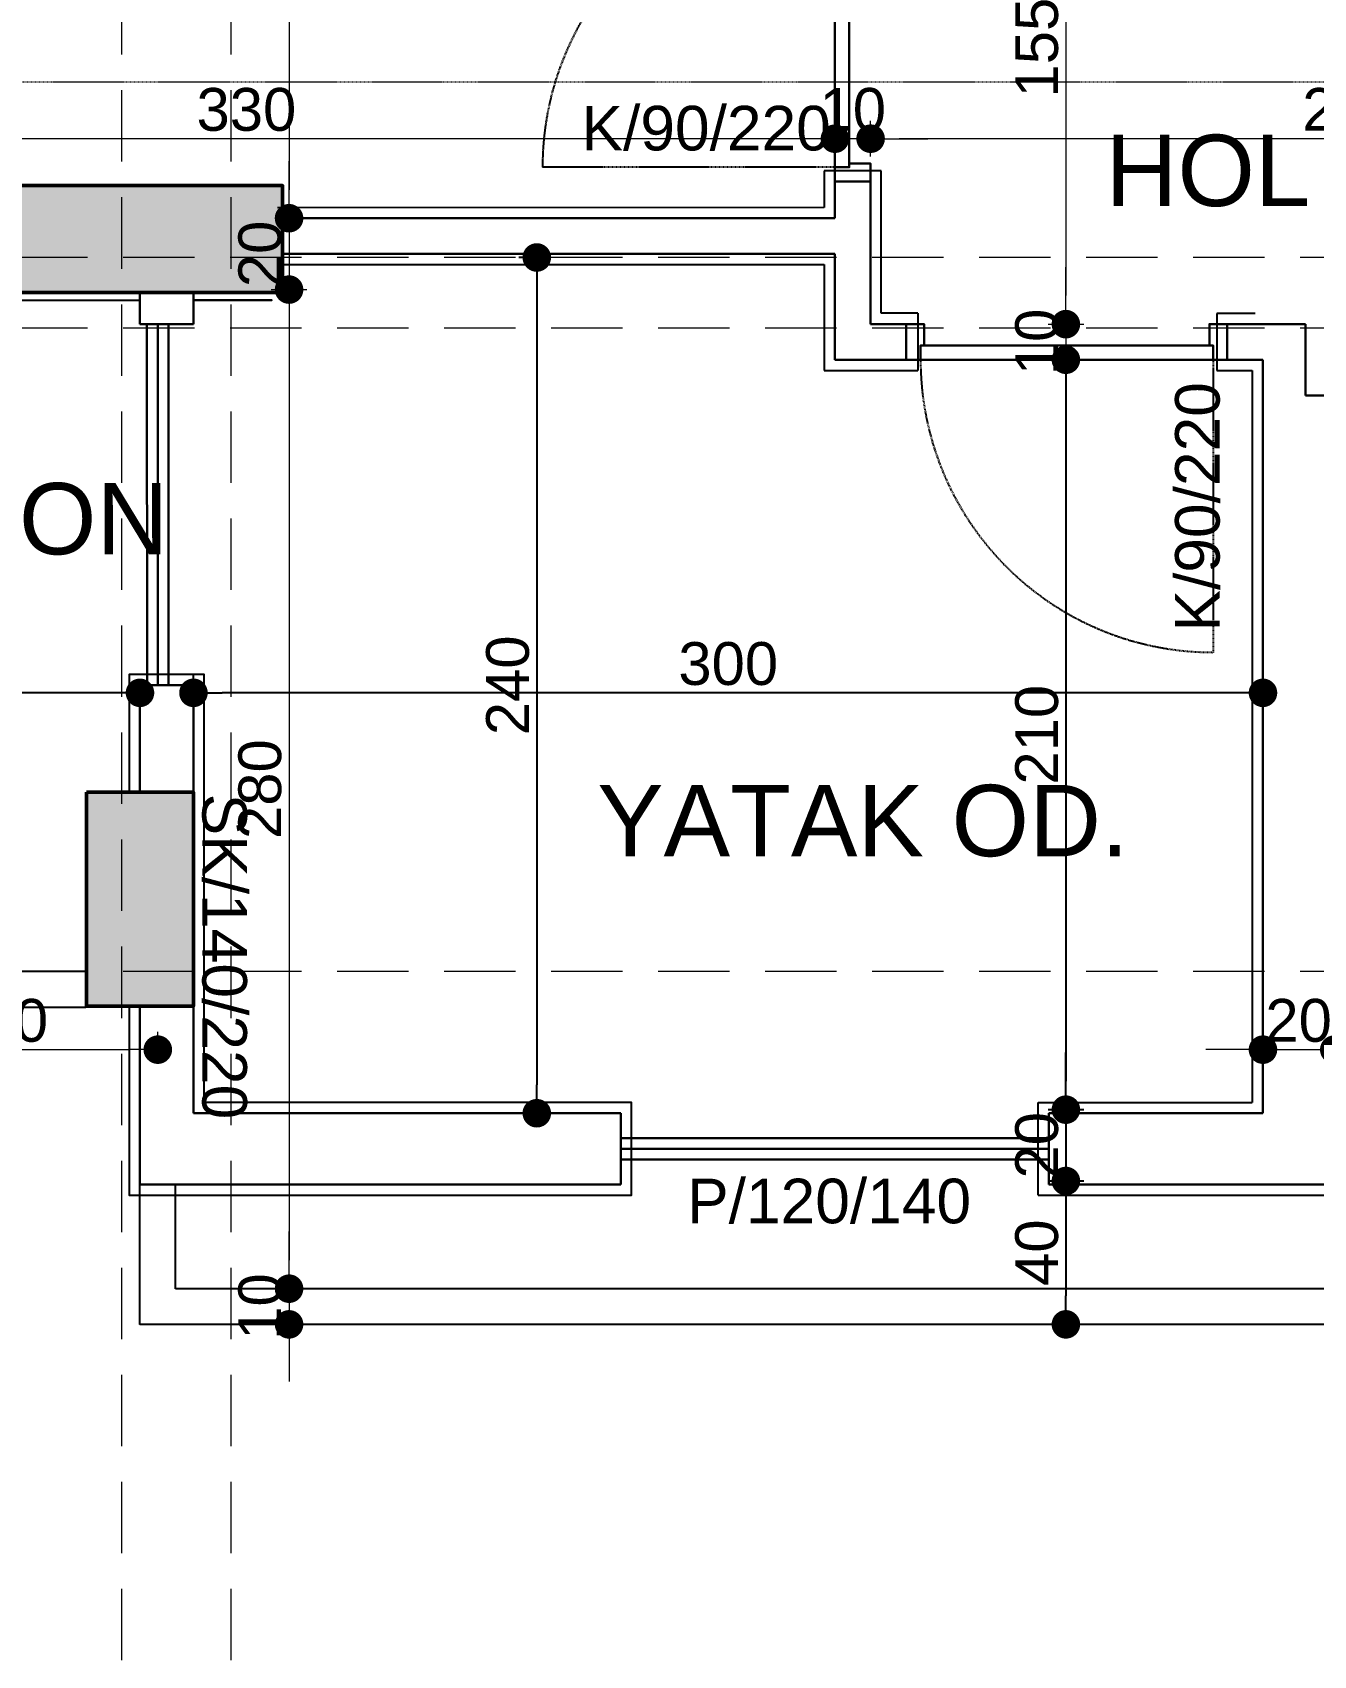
# Model space of a CAD drawing. Header units: millimetres. Extents: x 38129 to 72024, y -56282 to 16512.
# Drawn here: x 54087.6 to 54446.8, y -45142.4 to -44687.5 of the extents above; entities that cross this region are included whole.
import ezdxf

# ---------------------------------------------------------------- set-up
doc = ezdxf.new("R2010")
doc.units = ezdxf.units.MM
doc.linetypes.add('HIDDEN', pattern=[0.375, 0.25, -0.125])
for name, color, linetype, lineweight in [('AKS', 55, 'HIDDEN', 0), ('COLUMN4', 3, 'Continuous', 50), ('DIŞÖLÇÜ', 37, 'Continuous', 0), ('DUVAR', 255, 'Continuous', 30), ('KAPI', 4, 'Continuous', 30), ('mahal', 7, 'Continuous', 5), ('pencere', 195, 'Continuous', 30), ('pencere+KAPI', 1, 'Continuous', 0), ('TARAMA', 252, 'Continuous', 0), ('ölçü İÇ', 31, 'Continuous', 0)]:
    doc.layers.add(name, color=color, linetype=linetype, lineweight=lineweight)
for name, color, linetype in [('balkon', 171, 'Continuous'), ('HIDDEN', 1, 'HIDDEN'), ('sıva', 41, 'Continuous'), ('tefriş', 42, 'Continuous')]:
    doc.layers.add(name, color=color, linetype=linetype)
doc.styles.add('icdisolcu_yazi', font='arial.ttf')
doc.styles.get("Standard").update_dxf_attribs({"font": 'arial.ttf'})
doc.styles.add('style1', font='arial.ttf')
doc.dimstyles.new('İç Ölçü', dxfattribs={"dimtxt": 12, "dimasz": 8, "dimexe": 5, "dimexo": 0, "dimgap": 2, "dimtad": 1, "dimdec": 0, "dimzin": 12, "dimdsep": 46, "dimtxsty": 'icdisolcu_yazi', "dimblk": 'DOT', "dimcen": 8, "dimdle": 5, "dimclrd": 256, "dimclre": 256, "dimclrt": 7, "dimadec": 0, "dimazin": 3, "dimtfac": 1, "dimtdec": 0, "dimtix": 1, "dimtmove": 2, "dimatfit": 3, "dimldrblk": 'DOT', "dimfxl": 0, "dimtolj": 1, "dimtzin": 0, "dimlwd": -1, "dimlwe": -1, "dimarcsym": 0})

# ---------------------------------------------------------------- blocks, each defined once
blk = doc.blocks.new('*U9')
for p, q in [((4, 0), (0, 0)), ((86, 0), (90, 0))]:
    blk.add_line(p, q)
blk.add_lwpolyline([(4, 0), (86, 0), (86, -4), (4, -4)], close=True)
for points in [[(0, -10), (5, -10), (5, -4)], [(90, -10), (85, -10), (85, -4)]]:
    blk.add_lwpolyline(points)
at = {"layer": 'DUVAR'}
for p, q in [((0, 0), (0, -10)), ((90, 0), (90, -10))]:
    blk.add_line(p, q, dxfattribs=at)
at = {"layer": 'HIDDEN'}
blk.add_line((4, 0), (4, 82), dxfattribs=at)
blk.add_arc((4, 0), 82, 360, 90, dxfattribs=at)
blk = doc.blocks.new('_Dot')
at = {"color": 0, "lineweight": -2}
blk.add_line((-0.5, 0), (-1, 0), dxfattribs=at)
at = {"color": 0, "lineweight": 30, "const_width": 0.5}
blk.add_lwpolyline([(-0.25, 0, 1), (0.25, 0, 1)], format="xyb", close=True, dxfattribs=at)
blk = doc.blocks.new('*D1786')
at = {"layer": 'Defpoints', "color": 0, "lineweight": 120, "transparency": 16777216}
for p in [(54159.55, -44344.6), (54159.55, -44739.6), (54159.55, -44739.6)]:
    blk.add_point(p, dxfattribs=at)
at = {"layer": 'ölçü İÇ', "transparency": 16777216}
for p, q in [((54159.55, -44344.6), (54164.55, -44344.6)), ((54159.55, -44739.6), (54164.55, -44739.6))]:
    blk.add_line(p, q, dxfattribs=at)
at = {"layer": 'ölçü İÇ', "linetype": 'Continuous', "transparency": 16777216}
blk.add_line((54159.55, -44352.6), (54159.55, -44731.6), dxfattribs=at)
at = {"layer": 'ölçü İÇ', "transparency": 16777216, "xscale": 8, "yscale": 8, "zscale": 8}
for p, rotation in [((54159.55, -44344.6), 90), ((54159.55, -44739.6), 270)]:
    blk.add_blockref('_Dot', p, dxfattribs=dict(at, rotation=rotation))
at = {"layer": 'ölçü İÇ', "color": 7, "transparency": 16777216, "insert": (54151.42, -44542.1), "char_height": 12, "attachment_point": 5, "rotation": 90, "style": 'icdisolcu_yazi'}
blk.add_mtext('\\A1;395', dxfattribs=at)
blk = doc.blocks.new('*D1787')
at = {"layer": 'Defpoints', "color": 0, "lineweight": 120, "transparency": 16777216}
for p in [(54159.55, -44739.6), (54159.55, -44759.6), (54159.55, -44759.6)]:
    blk.add_point(p, dxfattribs=at)
at = {"layer": 'ölçü İÇ', "linetype": 'Continuous', "transparency": 16777216}
for p, q in [((54159.55, -44731.6), (54159.55, -44723.6)), ((54159.55, -44739.6), (54159.55, -44759.6)), ((54159.55, -44767.6), (54159.55, -44775.6))]:
    blk.add_line(p, q, dxfattribs=at)
at = {"layer": 'ölçü İÇ', "transparency": 16777216}
for p, q in [((54159.55, -44739.6), (54164.55, -44739.6)), ((54159.55, -44759.6), (54164.55, -44759.6))]:
    blk.add_line(p, q, dxfattribs=at)
at = {"layer": 'ölçü İÇ', "transparency": 16777216, "xscale": 8, "yscale": 8, "zscale": 8}
for p, rotation in [((54159.55, -44739.6), 270), ((54159.55, -44759.6), 90)]:
    blk.add_blockref('_Dot', p, dxfattribs=dict(at, rotation=rotation))
at = {"layer": 'ölçü İÇ', "color": 7, "transparency": 16777216, "insert": (54151.42, -44749.6), "char_height": 12, "attachment_point": 5, "rotation": 90, "style": 'icdisolcu_yazi'}
blk.add_mtext('\\A1;20', dxfattribs=at)
blk = doc.blocks.new('*D1788')
at = {"layer": 'Defpoints', "color": 0, "lineweight": 120, "transparency": 16777216}
for p in [(54117.75, -44759.6), (54159.55, -45039.6), (54159.55, -45039.6)]:
    blk.add_point(p, dxfattribs=at)
at = {"layer": 'ölçü İÇ', "transparency": 16777216}
for p, q in [((54154.55, -44759.6), (54164.55, -44759.6)), ((54159.55, -45039.6), (54164.55, -45039.6))]:
    blk.add_line(p, q, dxfattribs=at)
at = {"layer": 'ölçü İÇ', "linetype": 'Continuous', "transparency": 16777216}
blk.add_line((54159.55, -44767.6), (54159.55, -45031.6), dxfattribs=at)
at = {"layer": 'ölçü İÇ', "transparency": 16777216, "xscale": 8, "yscale": 8, "zscale": 8}
for p, rotation in [((54159.55, -44759.6), 90), ((54159.55, -45039.6), 270)]:
    blk.add_blockref('_Dot', p, dxfattribs=dict(at, rotation=rotation))
at = {"layer": 'ölçü İÇ', "color": 7, "transparency": 16777216, "insert": (54151.42, -44899.6), "char_height": 12, "attachment_point": 5, "rotation": 90, "style": 'icdisolcu_yazi'}
blk.add_mtext('\\A1;280', dxfattribs=at)
blk = doc.blocks.new('*D1789')
at = {"layer": 'Defpoints', "color": 0, "lineweight": 120, "transparency": 16777216}
for p in [(54159.55, -45039.6), (54159.55, -45049.6), (54159.55, -45049.6)]:
    blk.add_point(p, dxfattribs=at)
at = {"layer": 'ölçü İÇ', "linetype": 'Continuous', "transparency": 16777216}
for p, q in [((54159.55, -45031.6), (54159.55, -45023.6)), ((54159.55, -45039.6), (54159.55, -45049.6)), ((54159.55, -45057.6), (54159.55, -45065.6))]:
    blk.add_line(p, q, dxfattribs=at)
at = {"layer": 'ölçü İÇ', "transparency": 16777216}
for p, q in [((54159.55, -45039.6), (54164.55, -45039.6)), ((54159.55, -45049.6), (54164.55, -45049.6))]:
    blk.add_line(p, q, dxfattribs=at)
at = {"layer": 'ölçü İÇ', "transparency": 16777216, "xscale": 8, "yscale": 8, "zscale": 8}
for p, rotation in [((54159.55, -45039.6), 270), ((54159.55, -45049.6), 90)]:
    blk.add_blockref('_Dot', p, dxfattribs=dict(at, rotation=rotation))
at = {"layer": 'ölçü İÇ', "color": 7, "transparency": 16777216, "insert": (54151.42, -45044.6), "char_height": 12, "attachment_point": 5, "rotation": 90, "style": 'icdisolcu_yazi'}
blk.add_mtext('\\A1;10', dxfattribs=at)
blk = doc.blocks.new('*D1795')
at = {"layer": 'Defpoints', "color": 0, "lineweight": 120, "transparency": 16777216}
for p in [(54377.35, -44614.29), (54342.6, -44769.29), (54377.35, -44769.29)]:
    blk.add_point(p, dxfattribs=at)
at = {"layer": 'ölçü İÇ', "transparency": 16777216}
for p, q in [((54377.35, -44614.29), (54372.35, -44614.29)), ((54372.35, -44769.29), (54382.35, -44769.29))]:
    blk.add_line(p, q, dxfattribs=at)
at = {"layer": 'ölçü İÇ', "linetype": 'Continuous', "transparency": 16777216}
blk.add_line((54377.35, -44622.29), (54377.35, -44761.29), dxfattribs=at)
at = {"layer": 'ölçü İÇ', "transparency": 16777216, "xscale": 8, "yscale": 8, "zscale": 8}
for p, rotation in [((54377.35, -44614.29), 90), ((54377.35, -44769.29), 270)]:
    blk.add_blockref('_Dot', p, dxfattribs=dict(at, rotation=rotation))
at = {"layer": 'ölçü İÇ', "color": 7, "transparency": 16777216, "insert": (54369.22, -44691.79), "char_height": 12, "attachment_point": 5, "rotation": 90, "style": 'icdisolcu_yazi'}
blk.add_mtext('\\A1;155', dxfattribs=at)
blk = doc.blocks.new('*D1796')
at = {"layer": 'Defpoints', "color": 0, "lineweight": 120, "transparency": 16777216}
for p in [(54342.6, -44769.29), (54342.6, -44779.26), (54377.35, -44779.26)]:
    blk.add_point(p, dxfattribs=at)
at = {"layer": 'ölçü İÇ', "linetype": 'Continuous', "transparency": 16777216}
for p, q in [((54377.35, -44761.29), (54377.35, -44753.29)), ((54377.35, -44769.29), (54377.35, -44779.26)), ((54377.35, -44787.26), (54377.35, -44795.26))]:
    blk.add_line(p, q, dxfattribs=at)
at = {"layer": 'ölçü İÇ', "transparency": 16777216}
for p, q in [((54372.35, -44769.29), (54382.35, -44769.29)), ((54372.35, -44779.26), (54382.35, -44779.26))]:
    blk.add_line(p, q, dxfattribs=at)
at = {"layer": 'ölçü İÇ', "transparency": 16777216, "xscale": 8, "yscale": 8, "zscale": 8}
for p, rotation in [((54377.35, -44769.29), 270), ((54377.35, -44779.26), 90)]:
    blk.add_blockref('_Dot', p, dxfattribs=dict(at, rotation=rotation))
at = {"layer": 'ölçü İÇ', "color": 7, "transparency": 16777216, "insert": (54369.22, -44774.27), "char_height": 12, "attachment_point": 5, "rotation": 90, "style": 'icdisolcu_yazi'}
blk.add_mtext('\\A1;10', dxfattribs=at)
blk = doc.blocks.new('*D1811')
at = {"layer": 'Defpoints', "color": 0, "lineweight": 120, "transparency": 16777216}
for p in [(54042.61, -44972.61), (54122.75, -44972.61), (54122.75, -44972.61)]:
    blk.add_point(p, dxfattribs=at)
at = {"layer": 'ölçü İÇ', "transparency": 16777216}
for p, q in [((54042.61, -44972.61), (54042.61, -44967.61)), ((54122.75, -44972.61), (54122.75, -44967.61))]:
    blk.add_line(p, q, dxfattribs=at)
at = {"layer": 'ölçü İÇ', "linetype": 'Continuous', "transparency": 16777216}
blk.add_line((54050.61, -44972.61), (54114.75, -44972.61), dxfattribs=at)
at = {"layer": 'ölçü İÇ', "transparency": 16777216, "xscale": 8, "yscale": 8, "zscale": 8, "rotation": 180}
blk.add_blockref('_Dot', (54042.61, -44972.61), dxfattribs=at)
at = {"layer": 'ölçü İÇ', "transparency": 16777216, "xscale": 8, "yscale": 8, "zscale": 8}
blk.add_blockref('_Dot', (54122.75, -44972.61), dxfattribs=at)
at = {"layer": 'ölçü İÇ', "color": 7, "transparency": 16777216, "insert": (54082.68, -44964.48), "char_height": 12, "attachment_point": 5, "style": 'icdisolcu_yazi'}
blk.add_mtext('\\A1;80', dxfattribs=at)
blk = doc.blocks.new('*D1812')
at = {"layer": 'Defpoints', "color": 0, "lineweight": 120, "transparency": 16777216}
for p in [(54452.6, -44955.2), (54432.6, -44972.61), (54452.6, -44972.61)]:
    blk.add_point(p, dxfattribs=at)
at = {"layer": 'ölçü İÇ', "transparency": 16777216}
for p, q in [((54432.6, -44972.61), (54432.6, -44967.61)), ((54452.6, -44967.61), (54452.6, -44977.61))]:
    blk.add_line(p, q, dxfattribs=at)
at = {"layer": 'ölçü İÇ', "linetype": 'Continuous', "transparency": 16777216}
for p, q in [((54424.6, -44972.61), (54416.6, -44972.61)), ((54432.6, -44972.61), (54452.6, -44972.61)), ((54460.6, -44972.61), (54468.6, -44972.61))]:
    blk.add_line(p, q, dxfattribs=at)
at = {"layer": 'ölçü İÇ', "transparency": 16777216, "xscale": 8, "yscale": 8, "zscale": 8}
blk.add_blockref('_Dot', (54432.6, -44972.61), dxfattribs=at)
at = {"layer": 'ölçü İÇ', "transparency": 16777216, "xscale": 8, "yscale": 8, "zscale": 8, "rotation": 180}
blk.add_blockref('_Dot', (54452.6, -44972.61), dxfattribs=at)
at = {"layer": 'ölçü İÇ', "color": 7, "transparency": 16777216, "insert": (54442.6, -44964.48), "char_height": 12, "attachment_point": 5, "style": 'icdisolcu_yazi'}
blk.add_mtext('\\A1;20', dxfattribs=at)
blk = doc.blocks.new('*D1819')
at = {"layer": 'Defpoints', "color": 0, "lineweight": 120, "transparency": 16777216}
for p in [(54592.6, -44688.65), (54322.6, -44717.31), (54322.6, -44729.29)]:
    blk.add_point(p, dxfattribs=at)
at = {"layer": 'ölçü İÇ', "transparency": 16777216}
for p, q in [((54322.6, -44722.31), (54322.6, -44712.31)), ((54592.6, -44712.31), (54592.6, -44722.31))]:
    blk.add_line(p, q, dxfattribs=at)
at = {"layer": 'ölçü İÇ', "linetype": 'Continuous', "transparency": 16777216}
blk.add_line((54584.6, -44717.31), (54330.6, -44717.31), dxfattribs=at)
at = {"layer": 'ölçü İÇ', "transparency": 16777216, "xscale": 8, "yscale": 8, "zscale": 8, "rotation": 180}
blk.add_blockref('_Dot', (54322.6, -44717.31), dxfattribs=at)
at = {"layer": 'ölçü İÇ', "transparency": 16777216, "xscale": 8, "yscale": 8, "zscale": 8}
blk.add_blockref('_Dot', (54592.6, -44717.31), dxfattribs=at)
at = {"layer": 'ölçü İÇ', "color": 7, "transparency": 16777216, "insert": (54457.6, -44709.18), "char_height": 12, "attachment_point": 5, "style": 'icdisolcu_yazi'}
blk.add_mtext('\\A1;270', dxfattribs=at)
blk = doc.blocks.new('*D1820')
at = {"layer": 'Defpoints', "color": 0, "lineweight": 120, "transparency": 16777216}
for p in [(54312.6, -44717.31), (54312.6, -44729.29), (54322.6, -44729.29)]:
    blk.add_point(p, dxfattribs=at)
at = {"layer": 'ölçü İÇ', "transparency": 16777216}
for p, q in [((54312.6, -44722.31), (54312.6, -44712.31)), ((54322.6, -44722.31), (54322.6, -44712.31))]:
    blk.add_line(p, q, dxfattribs=at)
at = {"layer": 'ölçü İÇ', "linetype": 'Continuous', "transparency": 16777216}
for p, q in [((54304.6, -44717.31), (54296.6, -44717.31)), ((54322.6, -44717.31), (54312.6, -44717.31)), ((54330.6, -44717.31), (54338.6, -44717.31))]:
    blk.add_line(p, q, dxfattribs=at)
at = {"layer": 'ölçü İÇ', "transparency": 16777216, "xscale": 8, "yscale": 8, "zscale": 8}
blk.add_blockref('_Dot', (54312.6, -44717.31), dxfattribs=at)
at = {"layer": 'ölçü İÇ', "transparency": 16777216, "xscale": 8, "yscale": 8, "zscale": 8, "rotation": 180}
blk.add_blockref('_Dot', (54322.6, -44717.31), dxfattribs=at)
at = {"layer": 'ölçü İÇ', "color": 7, "transparency": 16777216, "insert": (54317.6, -44709.18), "char_height": 12, "attachment_point": 5, "style": 'icdisolcu_yazi'}
blk.add_mtext('\\A1;10', dxfattribs=at)
blk = doc.blocks.new('*D1821')
at = {"layer": 'Defpoints', "color": 0, "lineweight": 120, "transparency": 16777216}
for p in [(53982.59, -44717.31), (53982.59, -44719.28), (54312.6, -44729.29)]:
    blk.add_point(p, dxfattribs=at)
at = {"layer": 'ölçü İÇ', "transparency": 16777216}
for p, q in [((53982.59, -44719.28), (53982.59, -44712.31)), ((54312.6, -44722.31), (54312.6, -44712.31))]:
    blk.add_line(p, q, dxfattribs=at)
at = {"layer": 'ölçü İÇ', "linetype": 'Continuous', "transparency": 16777216}
blk.add_line((54304.6, -44717.31), (53990.59, -44717.31), dxfattribs=at)
at = {"layer": 'ölçü İÇ', "transparency": 16777216, "xscale": 8, "yscale": 8, "zscale": 8, "rotation": 180}
blk.add_blockref('_Dot', (53982.59, -44717.31), dxfattribs=at)
at = {"layer": 'ölçü İÇ', "transparency": 16777216, "xscale": 8, "yscale": 8, "zscale": 8}
blk.add_blockref('_Dot', (54312.6, -44717.31), dxfattribs=at)
at = {"layer": 'ölçü İÇ', "color": 7, "transparency": 16777216, "insert": (54147.59, -44709.18), "char_height": 12, "attachment_point": 5, "style": 'icdisolcu_yazi'}
blk.add_mtext('\\A1;330', dxfattribs=at)
blk = doc.blocks.new('wertertw')
at = {"layer": 'TARAMA', "lineweight": -3}
h = blk.add_hatch(dxfattribs=at)
h.set_pattern_fill('ANSI33', color=256, scale=2.5, style=0)
h.set_pattern_definition([(45, (-86643.698, -32547.66), (-11.2253202, 11.2253202), []), (45, (-86632.472, -32547.66), (-11.2253202, 11.2253202), [7.9375, -3.96875])])
h.paths.add_polyline_path([(-616.25, 351.94), (-616.25, -88.06), (-306.25, -88.06), (-306.25, -68.06), (-596.25, -68.06), (-596.25, 331.94), (-306.25, 331.94), (-306.25, 351.94)])
h.paths.add_polyline_path([(38.75, -338.06), (78.75, -338.06), (78.75, -378.06), (38.75, -378.06)])
h.paths.add_polyline_path([(-471.25, -318.06), (-441.25, -318.06), (-441.25, -378.06), (-471.25, -378.06)])
h.paths.add_polyline_path([(-961.25, -318.06), (-931.25, -318.06), (-931.25, -378.06), (-961.25, -378.06)])
h.paths.add_polyline_path([(343.75, -163.06), (413.75, -163.06), (413.75, -198.06), (343.75, -198.06)])
h.paths.add_polyline_path([(8.75, -163.06), (78.75, -163.06), (78.75, -198.06), (8.75, -198.06)])
h.paths.add_polyline_path([(-1036.25, -148.06), (-906.25, -148.06), (-906.25, -178.06), (-1036.25, -178.06)])
h.paths.add_polyline_path([(-976.25, 256.94), (-916.25, 256.94), (-916.25, 226.94), (-976.25, 226.94)])
h.paths.add_polyline_path([(343.75, 459.44), (413.75, 459.44), (413.75, 424.44), (343.75, 424.44)])
h.paths.add_polyline_path([(8.75, 459.44), (78.75, 459.44), (78.75, 424.44), (8.75, 424.44)])
h.paths.add_polyline_path([(-616.25, 531.94), (-306.25, 531.94), (-306.25, 511.94), (-616.25, 511.94)])
h.paths.add_polyline_path([(-976.25, 656.94), (-916.25, 656.94), (-916.25, 626.94), (-976.25, 626.94)])
h.paths.add_polyline_path([(-616.25, 971.94), (-306.25, 971.94), (-306.25, 951.94), (-616.25, 951.94)])
h.paths.add_polyline_path([(343.75, 1081.94), (413.75, 1081.94), (413.75, 1046.94), (343.75, 1046.94)])
h.paths.add_polyline_path([(8.75, 1081.94), (78.75, 1081.94), (78.75, 1046.94), (8.75, 1046.94)])
h.paths.add_polyline_path([(-1036.25, 1061.94), (-906.25, 1061.94), (-906.25, 1031.94), (-1036.25, 1031.94)])
h.paths.add_polyline_path([(-931.25, 1286.94), (-901.25, 1286.94), (-901.25, 1226.94), (-931.25, 1226.94)])
h.paths.add_polyline_path([(68.75, 1332.04), (108.75, 1332.04), (108.75, 1292.04), (68.75, 1292.04)])
h.paths.add_polyline_path([(-511.25, 1332.04), (-481.25, 1332.04), (-481.25, 1252.04), (-511.25, 1252.04)])
at = {"layer": 'COLUMN4', "color": 3}
for points in [[(-1036.25, -148.06), (-906.25, -148.06), (-906.25, -178.06), (-1036.25, -178.06)], [(-961.25, -318.06), (-931.25, -318.06), (-931.25, -378.06), (-961.25, -378.06)]]:
    blk.add_lwpolyline(points, close=True, dxfattribs=at)
blk = doc.blocks.new('*U88')
for p, q in [((4, 0), (0, 0)), ((86, 0), (90, 0))]:
    blk.add_line(p, q)
blk.add_lwpolyline([(4, 0), (86, 0), (86, -4), (4, -4)], close=True)
for points in [[(0, -9.98), (5, -9.98), (5, -4)], [(90, -9.98), (85, -9.98), (85, -4)]]:
    blk.add_lwpolyline(points)
at = {"layer": 'DUVAR'}
for p, q in [((0, 0), (0, -9.98)), ((90, 0), (90, -9.98))]:
    blk.add_line(p, q, dxfattribs=at)
at = {"layer": 'HIDDEN'}
blk.add_line((4, 0), (4, 82), dxfattribs=at)
blk.add_arc((4, 0), 82, 360, 90, dxfattribs=at)
blk = doc.blocks.new('*D2255')
at = {"layer": 'Defpoints', "color": 0, "lineweight": 120, "transparency": 16777216}
for p in [(54132.75, -44872.61), (54432.6, -44972.61), (54132.75, -44990.43)]:
    blk.add_point(p, dxfattribs=at)
at = {"layer": 'tefriş', "transparency": 16777216}
for p, q in [((54132.75, -44877.61), (54132.75, -44867.61)), ((54432.6, -44877.61), (54432.6, -44867.61))]:
    blk.add_line(p, q, dxfattribs=at)
at = {"layer": 'tefriş', "linetype": 'Continuous', "transparency": 16777216}
blk.add_line((54424.6, -44872.61), (54140.75, -44872.61), dxfattribs=at)
at = {"layer": 'tefriş', "transparency": 16777216, "xscale": 8, "yscale": 8, "zscale": 8, "rotation": 180}
blk.add_blockref('_Dot', (54132.75, -44872.61), dxfattribs=at)
at = {"layer": 'tefriş', "transparency": 16777216, "xscale": 8, "yscale": 8, "zscale": 8}
blk.add_blockref('_Dot', (54432.6, -44872.61), dxfattribs=at)
at = {"layer": 'tefriş', "color": 7, "transparency": 16777216, "insert": (54282.68, -44864.48), "char_height": 12, "attachment_point": 5, "style": 'icdisolcu_yazi'}
blk.add_mtext('\\A1;300', dxfattribs=at)
blk = doc.blocks.new('*D2256')
at = {"layer": 'Defpoints', "color": 0, "lineweight": 120, "transparency": 16777216}
for p in [(54032.61, -44872.61), (54117.75, -44870.43), (54032.61, -44977.65)]:
    blk.add_point(p, dxfattribs=at)
at = {"layer": 'tefriş', "transparency": 16777216}
for p, q in [((54032.61, -44877.61), (54032.61, -44867.61)), ((54117.75, -44870.43), (54117.75, -44877.61))]:
    blk.add_line(p, q, dxfattribs=at)
at = {"layer": 'tefriş', "linetype": 'Continuous', "transparency": 16777216}
blk.add_line((54109.75, -44872.61), (54040.61, -44872.61), dxfattribs=at)
at = {"layer": 'tefriş', "transparency": 16777216, "xscale": 8, "yscale": 8, "zscale": 8, "rotation": 180}
blk.add_blockref('_Dot', (54032.61, -44872.61), dxfattribs=at)
at = {"layer": 'tefriş', "transparency": 16777216, "xscale": 8, "yscale": 8, "zscale": 8}
blk.add_blockref('_Dot', (54117.75, -44872.61), dxfattribs=at)
at = {"layer": 'tefriş', "color": 7, "transparency": 16777216, "insert": (54075.18, -44864.48), "char_height": 12, "attachment_point": 5, "style": 'icdisolcu_yazi'}
blk.add_mtext('\\A1;85', dxfattribs=at)
blk = doc.blocks.new('*D2257')
at = {"layer": 'Defpoints', "color": 0, "lineweight": 120, "transparency": 16777216}
for p in [(54342.6, -44779.26), (54377.35, -44989.43), (54402.6, -44989.43)]:
    blk.add_point(p, dxfattribs=at)
at = {"layer": 'tefriş', "transparency": 16777216}
for p, q in [((54372.35, -44779.26), (54382.35, -44779.26)), ((54382.35, -44989.43), (54372.35, -44989.43))]:
    blk.add_line(p, q, dxfattribs=at)
at = {"layer": 'tefriş', "linetype": 'Continuous', "transparency": 16777216}
blk.add_line((54377.35, -44787.26), (54377.35, -44981.43), dxfattribs=at)
at = {"layer": 'tefriş', "transparency": 16777216, "xscale": 8, "yscale": 8, "zscale": 8}
for p, rotation in [((54377.35, -44779.26), 90), ((54377.35, -44989.43), 270)]:
    blk.add_blockref('_Dot', p, dxfattribs=dict(at, rotation=rotation))
at = {"layer": 'tefriş', "color": 7, "transparency": 16777216, "insert": (54369.22, -44884.35), "char_height": 12, "attachment_point": 5, "rotation": 90, "style": 'icdisolcu_yazi'}
blk.add_mtext('\\A1;210', dxfattribs=at)
blk = doc.blocks.new('*D2258')
at = {"layer": 'Defpoints', "color": 0, "lineweight": 120, "transparency": 16777216}
for p in [(54402.6, -44989.43), (54377.35, -45009.42), (54400.62, -45009.42)]:
    blk.add_point(p, dxfattribs=at)
at = {"layer": 'tefriş', "linetype": 'Continuous', "transparency": 16777216}
for p, q in [((54377.35, -44981.43), (54377.35, -44973.43)), ((54377.35, -44989.43), (54377.35, -45009.42)), ((54377.35, -45017.42), (54377.35, -45025.42))]:
    blk.add_line(p, q, dxfattribs=at)
at = {"layer": 'tefriş', "transparency": 16777216}
for p, q in [((54382.35, -44989.43), (54372.35, -44989.43)), ((54382.35, -45009.42), (54372.35, -45009.42))]:
    blk.add_line(p, q, dxfattribs=at)
at = {"layer": 'tefriş', "transparency": 16777216, "xscale": 8, "yscale": 8, "zscale": 8}
for p, rotation in [((54377.35, -44989.43), 270), ((54377.35, -45009.42), 90)]:
    blk.add_blockref('_Dot', p, dxfattribs=dict(at, rotation=rotation))
at = {"layer": 'tefriş', "color": 7, "transparency": 16777216, "insert": (54369.22, -44999.42), "char_height": 12, "attachment_point": 5, "rotation": 90, "style": 'icdisolcu_yazi'}
blk.add_mtext('\\A1;20', dxfattribs=at)
blk = doc.blocks.new('*D2259')
at = {"layer": 'Defpoints', "color": 0, "lineweight": 120, "transparency": 16777216}
for p in [(54400.62, -45009.42), (54377.35, -45049.6), (54391.99, -45049.6)]:
    blk.add_point(p, dxfattribs=at)
at = {"layer": 'tefriş', "transparency": 16777216}
for p, q in [((54382.35, -45009.42), (54372.35, -45009.42)), ((54382.35, -45049.6), (54372.35, -45049.6))]:
    blk.add_line(p, q, dxfattribs=at)
at = {"layer": 'tefriş', "linetype": 'Continuous', "transparency": 16777216}
blk.add_line((54377.35, -45017.42), (54377.35, -45041.6), dxfattribs=at)
at = {"layer": 'tefriş', "transparency": 16777216, "xscale": 8, "yscale": 8, "zscale": 8}
for p, rotation in [((54377.35, -45009.42), 90), ((54377.35, -45049.6), 270)]:
    blk.add_blockref('_Dot', p, dxfattribs=dict(at, rotation=rotation))
at = {"layer": 'tefriş', "color": 7, "transparency": 16777216, "insert": (54369.22, -45029.51), "char_height": 12, "attachment_point": 5, "rotation": 90, "style": 'icdisolcu_yazi'}
blk.add_mtext('\\A1;40', dxfattribs=at)
blk = doc.blocks.new('*D2260')
at = {"layer": 'Defpoints', "color": 0, "transparency": 16777216}
for p in [(54231.61, -44750.6), (54229.01, -44990.43), (54231.61, -44990.43)]:
    blk.add_point(p, dxfattribs=at)
at = {"layer": 'tefriş', "transparency": 16777216}
for p, q in [((54231.61, -44750.6), (54224.01, -44750.6)), ((54231.61, -44990.43), (54224.01, -44990.43))]:
    blk.add_line(p, q, dxfattribs=at)
at = {"layer": 'tefriş', "linetype": 'Continuous', "transparency": 16777216}
blk.add_line((54229.01, -44758.6), (54229.01, -44982.43), dxfattribs=at)
at = {"layer": 'tefriş', "transparency": 16777216, "xscale": 8, "yscale": 8, "zscale": 8}
for p, rotation in [((54229.01, -44750.6), 90), ((54229.01, -44990.43), 270)]:
    blk.add_blockref('_Dot', p, dxfattribs=dict(at, rotation=rotation))
at = {"layer": 'tefriş', "color": 7, "transparency": 16777216, "insert": (54220.88, -44870.51), "char_height": 12, "attachment_point": 5, "rotation": 90, "style": 'icdisolcu_yazi'}
blk.add_mtext('\\A1;240', dxfattribs=at)

msp = doc.modelspace()

# ---------------------------------------------------------------- linework, layer by layer
at = {"layer": 'AKS', "ltscale": 80}
for p, q in [((54112.61, -42903.74), (54112.61, -45280.38)), ((54143.21, -42903.74), (54143.21, -45280.38)), ((55963.05, -44750.6), (53747.73, -44750.6)), ((55963.05, -44770.44), (53747.73, -44770.44)), ((55963.05, -44950.75), (53747.73, -44950.75))]:
    msp.add_line(p, q, dxfattribs=at)
at = {"layer": 'balkon'}
for p, q in [((54102.61, -44950.75), (54042.61, -44950.75)), ((54102.61, -44960.75), (54032.61, -44960.75)), ((54117.75, -45049.6), (54117.75, -45010.42)), ((54127.75, -45039.6), (54127.75, -45010.42)), ((54597.39, -45039.6), (54127.75, -45039.6)), ((54587.39, -45049.6), (54117.75, -45049.6))]:
    msp.add_line(p, q, dxfattribs=at)
at = {"layer": 'DUVAR'}
for p, q in [((54312.6, -44729.29), (54322.6, -44729.29)), ((54312.6, -44739.6), (54312.6, -44729.29)), ((54322.6, -44768.29), (54322.6, -44729.29)), ((54322.6, -44729.29), (54322.6, -44769.29)), ((54157.75, -44739.6), (54312.6, -44739.6)), ((54157.75, -44749.6), (54312.6, -44749.6)), ((54312.6, -44779.26), (54312.6, -44749.6)), ((54157.75, -44759.6), (54157.75, -44759.6)), ((54117.75, -44769.3), (54117.75, -44760.43)), ((54132.75, -44769.3), (54132.75, -44760.43)), ((54132.72, -44769.3), (54117.72, -44769.3)), ((54322.6, -44769.29), (54335.82, -44769.29)), ((54419.71, -44769.29), (54430.42, -44769.29)), ((54444.52, -44769.29), (54430.42, -44769.29)), ((54444.52, -44789.29), (54444.52, -44769.29)), ((54312.6, -44779.26), (54335.82, -44779.26)), ((54419.71, -44779.26), (54432.6, -44779.26)), ((54429.6, -44782.26), (54429.6, -44782.26)), ((54429.6, -44782.26), (54429.6, -44782.26)), ((54432.6, -44779.26), (54432.6, -44990.43)), ((54444.52, -44789.29), (54512.6, -44789.29)), ((54117.75, -44900.43), (54117.75, -44870.43)), ((54132.75, -44870.43), (54117.75, -44870.43)), ((54132.75, -44990.43), (54132.75, -44870.43)), ((54117.75, -45010.42), (54117.75, -44960.43)), ((54252.6, -44990.43), (54132.75, -44990.43)), ((54252.6, -45010.42), (54252.6, -44990.43)), ((54372.6, -44990.43), (54432.6, -44990.43)), ((54372.6, -45010.42), (54372.6, -44990.43)), ((54252.6, -45010.42), (54117.75, -45010.42)), ((54372.6, -45010.42), (54437.61, -45010.42)), ((54437.61, -45010.42), (54527.61, -45010.42)), ((54437.61, -45010.42), (54437.61, -45010.42))]:
    msp.add_line(p, q, dxfattribs=at)
at = {"layer": 'pencere'}
for p, q in [((54119.75, -44870.43), (54119.72, -44769.3)), ((54122.75, -44870.43), (54122.72, -44769.3)), ((54125.75, -44870.43), (54125.72, -44769.3)), ((54372.6, -44997.42), (54252.6, -44997.42)), ((54372.6, -45000.42), (54252.6, -45000.42)), ((54372.6, -45003.42), (54252.6, -45003.42))]:
    msp.add_line(p, q, dxfattribs=at)
at = {"layer": 'pencere+KAPI', "linetype": 'HIDDEN'}
msp.add_line((55761.46, -44701.51), (53783.03, -44701.51), dxfattribs=at)
at = {"layer": 'sıva'}
for p, q in [((54325.6, -44726.29), (54309.6, -44726.29)), ((54309.6, -44726.29), (54309.6, -44736.6)), ((54325.6, -44766.23), (54325.6, -44726.29)), ((54309.6, -44752.6), (54309.6, -44782.26)), ((54335.82, -44766.24), (54325.6, -44766.23)), ((54430.42, -44766.26), (54419.71, -44766.26)), ((54309.6, -44782.26), (54335.82, -44782.26)), ((54419.71, -44782.26), (54429.6, -44782.26)), ((54429.6, -44782.26), (54429.6, -44987.43)), ((54369.6, -44987.43), (54429.6, -44987.43)), ((54369.6, -45013.42), (54369.6, -44987.43)), ((54429.6, -44987.43), (54429.6, -44987.43)), ((54369.6, -45013.42), (54562.6, -45013.42))]:
    msp.add_line(p, q, dxfattribs=at)
for points in [[(54027.75, -44736.82), (53985.6, -44736.85), (53985.6, -44716.28), (53964.6, -44716.28), (53964.6, -44762.6), (54117.75, -44762.6)], [(54309.6, -44736.6), (54156.33, -44736.72)], [(54157.75, -44752.6), (54309.6, -44752.6)], [(54132.75, -44762.6), (54154.75, -44762.6), (54154.75, -44762.6), (54132.75, -44762.6)], [(54335.82, -44766.24), (54335.82, -44782.26)], [(54419.71, -44766.26), (54419.71, -44782.26)], [(54114.75, -44960.43), (54114.75, -45013.42), (54117.75, -45013.42), (54255.6, -45013.42), (54255.6, -44987.43), (54135.75, -44987.43), (54135.75, -44867.43), (54114.75, -44867.43), (54114.75, -44900.43)]]:
    msp.add_lwpolyline(points, dxfattribs=at)
at = {"layer": 'tefriş', "color": 3, "lineweight": 15}
msp.add_lwpolyline([(55617.7, -43850.43), (55617.7, -44430.43), (55582.58, -44430.43), (55582.58, -44780.44), (55407.75, -44780.44), (55407.75, -44780.44), (55252.61, -44780.44), (55252.6, -45110.42), (55117.78, -45110.42), (55117.78, -45110.42), (54587.39, -45110.42), (54587.39, -45049.6), (54117.61, -45049.6), (54117.75, -44960.75), (54032.61, -44960.75), (54032.61, -44760.43), (54027.75, -44760.43), (54027.75, -44759.6), (53967.6, -44759.6), (53967.6, -43521.26)], dxfattribs=at)

# ---------------------------------------------------------------- block references
at = {"layer": 'DIŞÖLÇÜ'}
msp.add_blockref('wertertw', (55063.99, -44582.37), dxfattribs=at)
at = {"layer": 'KAPI'}
for name, p, rotation in [('*U9', (54312.6, -44729.29), 90), ('*U88', (54422.6, -44779.26), 180)]:
    msp.add_blockref(name, p, dxfattribs=dict(at, rotation=rotation))

# ---------------------------------------------------------------- texts
at = {"layer": 'mahal', "char_height": 20, "attachment_point": 1}
for s, width, insert in [('HOL', 250.3432, (54388.45, -44716.2)), ('BALKON', 275.1074, (54012.38, -44813.8)), ('YATAK OD.', 250.3432, (54245.93, -44898.4))]:
    msp.add_mtext_dynamic_manual_height_columns(s, width=width, gutter_width=12.5, heights=[0], dxfattribs=dict(at, insert=insert))
at = {"layer": 'pencere+KAPI', "char_height": 12.5, "style": 'style1'}
for s, insert, width, attachment_point, rotation in [('K/90/220', (54311.44, -44708.1), 27.0954, 3, 360), ('K/90/220', (54407.96, -44785.54), 27.0954, 3, 90), ('SK/140/220', (54135.06, -44992.12), 127.0954, 9, 270), ('P/120/140', (54350.77, -45008.77), 27.0954, 3, 360)]:
    msp.add_mtext(s, dxfattribs=dict(at, insert=insert, width=width, attachment_point=attachment_point, rotation=rotation))

# ---------------------------------------------------------------- dimensions: what is measured, and where the dimension line sits
at = {"layer": 'tefriş'}
dim = msp.add_aligned_dim(p1=(54231.61, -44750.6), p2=(54231.61, -44990.43), distance=-2.6, dimstyle='İç Ölçü', dxfattribs=at)
dim.commit()
dim.dimension.update_dxf_attribs({"geometry": '*D2260', "text_midpoint": (54220.88, -44870.51)})
for base, p1, p2, picture, middle in [((54377.35, -44989.43), (54342.6, -44779.26), (54402.6, -44989.43), '*D2257', (54369.22, -44884.35)), ((54377.35, -45009.42), (54402.6, -44989.43), (54400.62, -45009.42), '*D2258', (54369.22, -44999.42)), ((54377.35, -45049.6), (54400.62, -45009.42), (54391.99, -45049.6), '*D2259', (54369.22, -45029.51))]:
    dim = msp.add_linear_dim(base=base, p1=p1, p2=p2, angle=90, dimstyle='İç Ölçü', dxfattribs=at)
    dim.commit()
    dim.dimension.update_dxf_attribs({"geometry": picture, "text_midpoint": middle})
for base, p1, p2, picture, middle in [((54032.61, -44872.61), (54117.75, -44870.43), (54032.61, -44977.65), '*D2256', (54075.18, -44864.48)), ((54132.75, -44872.61), (54432.6, -44972.61), (54132.75, -44990.43), '*D2255', (54282.68, -44864.48))]:
    dim = msp.add_linear_dim(base=base, p1=p1, p2=p2, dimstyle='İç Ölçü', dxfattribs=at)
    dim.commit()
    dim.dimension.update_dxf_attribs({"geometry": picture, "text_midpoint": middle})
at = {"layer": 'ölçü İÇ'}
for base, p1, p2, picture, middle in [((54159.55, -44739.6), (54159.55, -44344.6), (54159.55, -44739.6), '*D1786', (54151.42, -44542.1)), ((54377.35, -44769.29), (54377.35, -44614.29), (54342.6, -44769.29), '*D1795', (54369.22, -44691.79)), ((54159.55, -44759.6), (54159.55, -44739.6), (54159.55, -44759.6), '*D1787', (54151.42, -44749.6)), ((54377.35, -44779.26), (54342.6, -44769.29), (54342.6, -44779.26), '*D1796', (54369.22, -44774.27)), ((54159.55, -45039.6), (54117.75, -44759.6), (54159.55, -45039.6), '*D1788', (54151.42, -44899.6)), ((54159.55, -45049.6), (54159.55, -45039.6), (54159.55, -45049.6), '*D1789', (54151.42, -45044.6))]:
    dim = msp.add_linear_dim(base=base, p1=p1, p2=p2, angle=90, dimstyle='İç Ölçü', dxfattribs=at)
    dim.commit()
    dim.dimension.update_dxf_attribs({"geometry": picture, "text_midpoint": middle})
for base, p1, p2, picture, middle in [((54322.6, -44717.31), (54592.6, -44688.65), (54322.6, -44729.29), '*D1819', (54457.6, -44709.18)), ((53982.59, -44717.31), (54312.6, -44729.29), (53982.59, -44719.28), '*D1821', (54147.59, -44709.18)), ((54312.6, -44717.31), (54322.6, -44729.29), (54312.6, -44729.29), '*D1820', (54317.6, -44709.18)), ((54452.6, -44972.61), (54432.6, -44972.61), (54452.6, -44955.2), '*D1812', (54442.6, -44964.48)), ((54122.75, -44972.61), (54042.61, -44972.61), (54122.75, -44972.61), '*D1811', (54082.68, -44964.48))]:
    dim = msp.add_linear_dim(base=base, p1=p1, p2=p2, dimstyle='İç Ölçü', dxfattribs=at)
    dim.commit()
    dim.dimension.update_dxf_attribs({"geometry": picture, "text_midpoint": middle})

doc.saveas('drawing.dxf')
